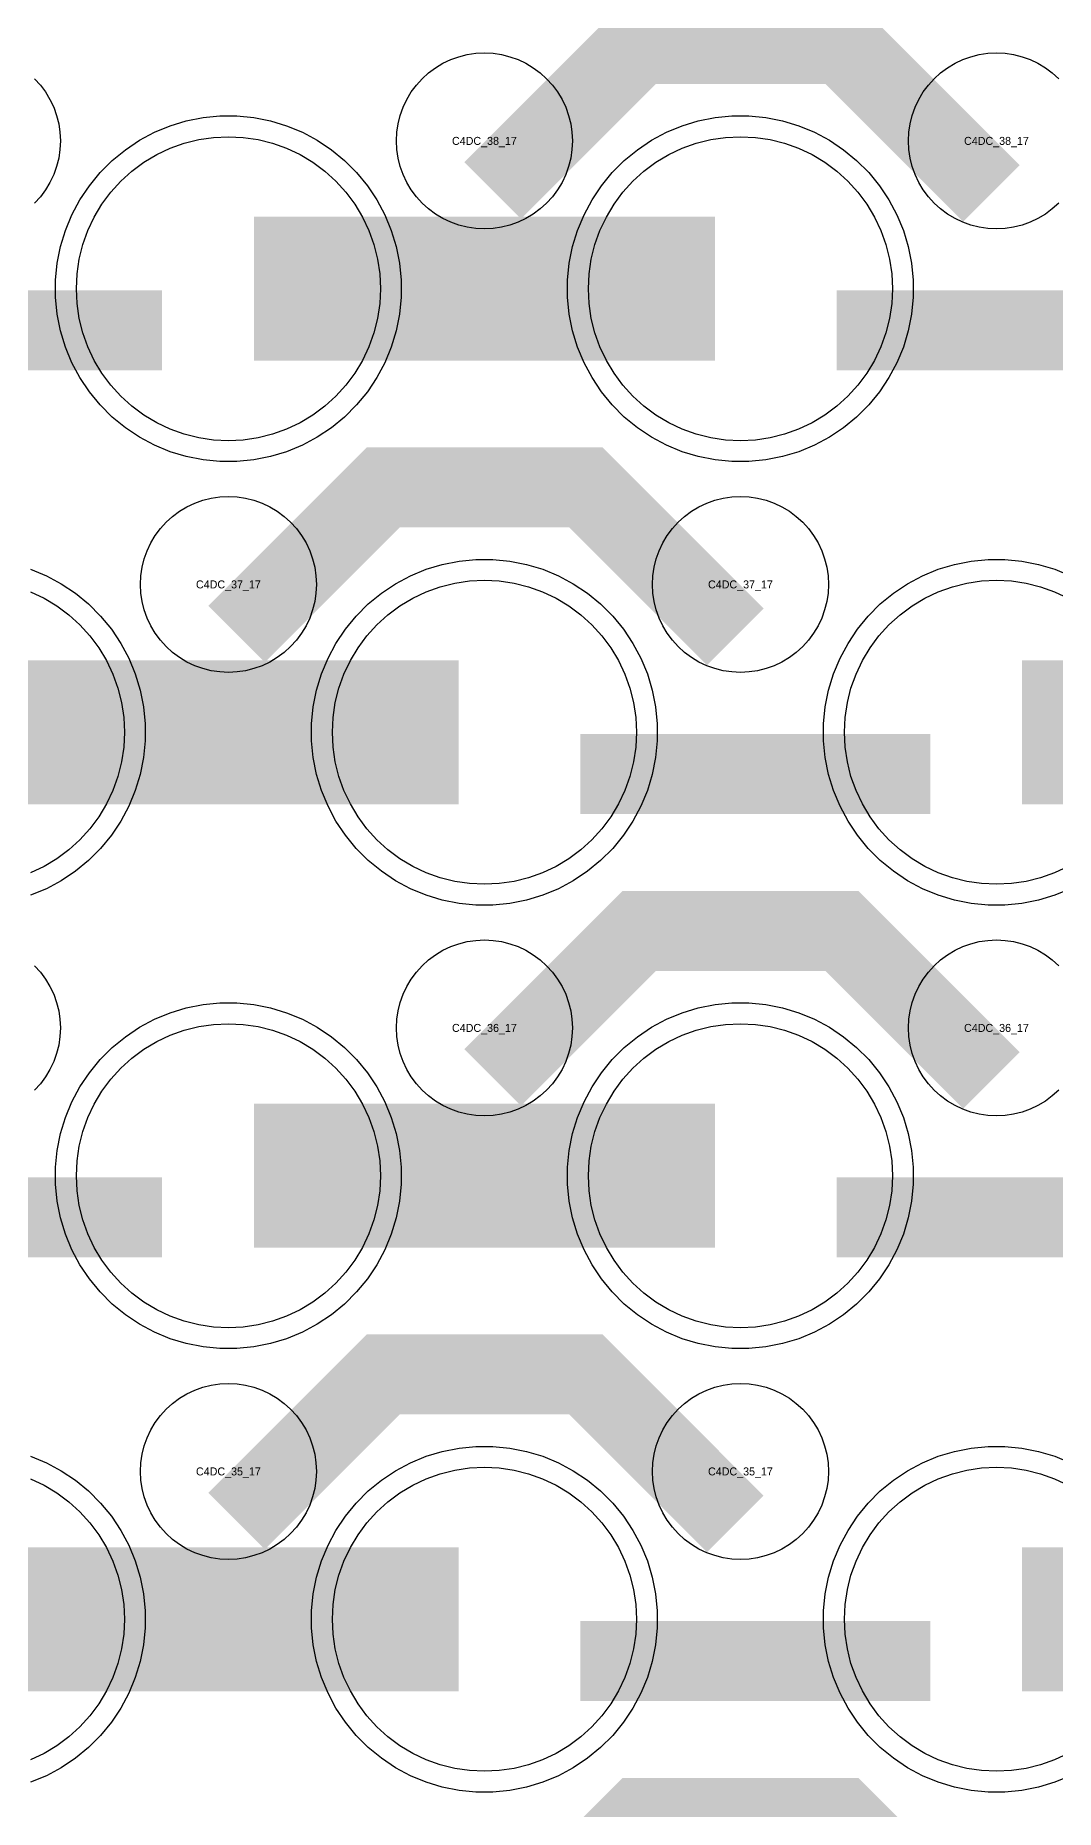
# Model space of a CAD drawing. Extents: x -11880 to 11880, y -14992 to 14992.
# Drawn here: x -6620 to -6302, y -10049 to -9495 of the extents above; entities that cross this region are included whole.
import ezdxf
from ezdxf.enums import TextEntityAlignment as Align

# ---------------------------------------------------------------- set-up
doc = ezdxf.new("R2010")
doc.units = 0
doc.header["$MEASUREMENT"] = 0
for name, color, linetype in [('GDS_775_DT_237', 138, 'CONTINUOUS'), ('RDL1_FS', 34, 'CONTINUOUS'), ('RDL_BS', 160, 'CONTINUOUS')]:
    doc.layers.add(name, color=color, linetype=linetype)

msp = doc.modelspace()

# ---------------------------------------------------------------- linework, layer by layer
at = {"layer": 'RDL1_FS'}
for points in [[(-6560, -9621.639), (-6564.657, -9621.41), (-6569.268, -9620.726), (-6573.791, -9619.594), (-6578.181, -9618.022), (-6582.395, -9616.03), (-6586.395, -9613.632), (-6590.14, -9610.854), (-6593.594, -9607.724), (-6596.724, -9604.27), (-6599.502, -9600.525), (-6601.9, -9596.525), (-6603.892, -9592.311), (-6605.464, -9587.921), (-6606.596, -9583.398), (-6607.28, -9578.787), (-6607.509, -9574.13), (-6607.28, -9569.473), (-6606.596, -9564.862), (-6605.464, -9560.339), (-6603.892, -9555.949), (-6601.9, -9551.735), (-6599.502, -9547.735), (-6596.724, -9543.99), (-6593.594, -9540.536), (-6590.14, -9537.406), (-6586.395, -9534.628), (-6582.395, -9532.23), (-6578.181, -9530.238), (-6573.791, -9528.666), (-6569.268, -9527.534), (-6564.657, -9526.85), (-6560, -9526.621), (-6555.343, -9526.85), (-6550.732, -9527.534), (-6546.209, -9528.666), (-6541.819, -9530.238), (-6537.605, -9532.23), (-6533.605, -9534.628), (-6529.86, -9537.406), (-6526.406, -9540.536), (-6523.276, -9543.99), (-6520.498, -9547.735), (-6518.1, -9551.735), (-6516.108, -9555.949), (-6514.536, -9560.339), (-6513.404, -9564.862), (-6512.72, -9569.473), (-6512.491, -9574.13), (-6512.72, -9578.787), (-6513.404, -9583.398), (-6514.536, -9587.921), (-6516.108, -9592.311), (-6518.1, -9596.525), (-6520.498, -9600.525), (-6523.276, -9604.27), (-6526.406, -9607.724), (-6529.86, -9610.854), (-6533.605, -9613.632), (-6537.605, -9616.03), (-6541.819, -9618.022), (-6546.209, -9619.594), (-6550.732, -9620.726), (-6555.343, -9621.41)], [(-6400, -9621.639), (-6404.657, -9621.41), (-6409.268, -9620.726), (-6413.791, -9619.594), (-6418.181, -9618.022), (-6422.395, -9616.03), (-6426.395, -9613.632), (-6430.14, -9610.854), (-6433.594, -9607.724), (-6436.724, -9604.27), (-6439.502, -9600.525), (-6441.9, -9596.525), (-6443.892, -9592.311), (-6445.464, -9587.921), (-6446.596, -9583.398), (-6447.28, -9578.787), (-6447.509, -9574.13), (-6447.28, -9569.473), (-6446.596, -9564.862), (-6445.464, -9560.339), (-6443.892, -9555.949), (-6441.9, -9551.735), (-6439.502, -9547.735), (-6436.724, -9543.99), (-6433.594, -9540.536), (-6430.14, -9537.406), (-6426.395, -9534.628), (-6422.395, -9532.23), (-6418.181, -9530.238), (-6413.791, -9528.666), (-6409.268, -9527.534), (-6404.657, -9526.85), (-6400, -9526.621), (-6395.343, -9526.85), (-6390.732, -9527.534), (-6386.209, -9528.666), (-6381.819, -9530.238), (-6377.605, -9532.23), (-6373.605, -9534.628), (-6369.86, -9537.406), (-6366.406, -9540.536), (-6363.276, -9543.99), (-6360.498, -9547.735), (-6358.1, -9551.735), (-6356.108, -9555.949), (-6354.536, -9560.339), (-6353.404, -9564.862), (-6352.72, -9569.473), (-6352.491, -9574.13), (-6352.72, -9578.787), (-6353.404, -9583.398), (-6354.536, -9587.921), (-6356.108, -9592.311), (-6358.1, -9596.525), (-6360.498, -9600.525), (-6363.276, -9604.27), (-6366.406, -9607.724), (-6369.86, -9610.854), (-6373.605, -9613.632), (-6377.605, -9616.03), (-6381.819, -9618.022), (-6386.209, -9619.594), (-6390.732, -9620.726), (-6395.343, -9621.41)], [(-6480, -9760.204), (-6484.657, -9759.975), (-6489.268, -9759.291), (-6493.791, -9758.159), (-6498.181, -9756.587), (-6502.395, -9754.595), (-6506.395, -9752.197), (-6510.14, -9749.419), (-6513.594, -9746.289), (-6516.724, -9742.835), (-6519.502, -9739.09), (-6521.9, -9735.09), (-6523.892, -9730.876), (-6525.464, -9726.486), (-6526.596, -9721.963), (-6527.28, -9717.352), (-6527.509, -9712.695), (-6527.28, -9708.038), (-6526.596, -9703.427), (-6525.464, -9698.904), (-6523.892, -9694.514), (-6521.9, -9690.3), (-6519.502, -9686.3), (-6516.724, -9682.555), (-6513.594, -9679.101), (-6510.14, -9675.971), (-6506.395, -9673.193), (-6502.395, -9670.795), (-6498.181, -9668.803), (-6493.791, -9667.231), (-6489.268, -9666.099), (-6484.657, -9665.415), (-6480, -9665.186), (-6475.343, -9665.415), (-6470.732, -9666.099), (-6466.209, -9667.231), (-6461.819, -9668.803), (-6457.605, -9670.795), (-6453.605, -9673.193), (-6449.86, -9675.971), (-6446.406, -9679.101), (-6443.276, -9682.555), (-6440.498, -9686.3), (-6438.1, -9690.3), (-6436.108, -9694.514), (-6434.536, -9698.904), (-6433.404, -9703.427), (-6432.72, -9708.038), (-6432.491, -9712.695), (-6432.72, -9717.352), (-6433.404, -9721.963), (-6434.536, -9726.486), (-6436.108, -9730.876), (-6438.1, -9735.09), (-6440.498, -9739.09), (-6443.276, -9742.835), (-6446.406, -9746.289), (-6449.86, -9749.419), (-6453.605, -9752.197), (-6457.605, -9754.595), (-6461.819, -9756.587), (-6466.209, -9758.159), (-6470.732, -9759.291), (-6475.343, -9759.975)]]:
    msp.add_lwpolyline(points, close=True, dxfattribs=at)
for points in [[(-6551.998, -9574.13, 45, 45, 0), (-6479.998, -9574.13, 45, 45, 0)], [(-6479.998, -9574.13, 45, 45, 0), (-6407.998, -9574.13, 45, 45, 0)], [(-6631.998, -9712.695, 45, 45, 0), (-6559.998, -9712.695, 45, 45, 0)], [(-6559.998, -9712.695, 45, 45, 0), (-6487.998, -9712.695, 45, 45, 0)], [(-6311.998, -9712.695, 45, 45, 0), (-6239.998, -9712.695, 45, 45, 0)]]:
    msp.add_lwpolyline(points, format="xyseb", dxfattribs=at)
for points in [[(-6297.605, -9754.595), (-6301.819, -9756.587), (-6306.209, -9758.159), (-6310.732, -9759.291), (-6315.343, -9759.975), (-6320, -9760.204), (-6324.657, -9759.975), (-6329.268, -9759.291), (-6333.791, -9758.159), (-6338.181, -9756.587), (-6342.395, -9754.595), (-6346.395, -9752.197), (-6350.14, -9749.419), (-6353.594, -9746.289), (-6356.724, -9742.835), (-6359.502, -9739.09), (-6361.9, -9735.09), (-6363.892, -9730.876), (-6365.464, -9726.486), (-6366.596, -9721.963), (-6367.28, -9717.352), (-6367.509, -9712.695), (-6367.28, -9708.038), (-6366.596, -9703.427), (-6365.464, -9698.904), (-6363.892, -9694.514), (-6361.9, -9690.3), (-6359.502, -9686.3), (-6356.724, -9682.555), (-6353.594, -9679.101), (-6350.14, -9675.971), (-6346.395, -9673.193), (-6342.395, -9670.795), (-6338.181, -9668.803), (-6333.791, -9667.231), (-6329.268, -9666.099), (-6324.657, -9665.415), (-6320, -9665.186), (-6315.343, -9665.415), (-6310.732, -9666.099), (-6306.209, -9667.231), (-6301.819, -9668.803), (-6297.605, -9670.795)], [(-6621.819, -9668.803), (-6617.605, -9670.795), (-6613.605, -9673.193), (-6609.86, -9675.971), (-6606.406, -9679.101), (-6603.276, -9682.555), (-6600.498, -9686.3), (-6598.1, -9690.3), (-6596.108, -9694.514), (-6594.536, -9698.904), (-6593.404, -9703.427), (-6592.72, -9708.038), (-6592.491, -9712.695), (-6592.72, -9717.352), (-6593.404, -9721.963), (-6594.536, -9726.486), (-6596.108, -9730.876), (-6598.1, -9735.09), (-6600.498, -9739.09), (-6603.276, -9742.835), (-6606.406, -9746.289), (-6609.86, -9749.419), (-6613.605, -9752.197), (-6617.605, -9754.595), (-6621.819, -9756.587)]]:
    msp.add_lwpolyline(points, dxfattribs=at)
at = {"layer": 'RDL1_FS', "color": 240, "true_color": 0xed1f24}
for points in [[(-6560, -9898.769), (-6564.657, -9898.54), (-6569.268, -9897.856), (-6573.791, -9896.724), (-6578.181, -9895.152), (-6582.395, -9893.16), (-6586.395, -9890.762), (-6590.14, -9887.984), (-6593.594, -9884.854), (-6596.724, -9881.4), (-6599.502, -9877.655), (-6601.9, -9873.655), (-6603.892, -9869.441), (-6605.464, -9865.051), (-6606.596, -9860.528), (-6607.28, -9855.917), (-6607.509, -9851.26), (-6607.28, -9846.603), (-6606.596, -9841.992), (-6605.464, -9837.469), (-6603.892, -9833.079), (-6601.9, -9828.865), (-6599.502, -9824.865), (-6596.724, -9821.12), (-6593.594, -9817.666), (-6590.14, -9814.536), (-6586.395, -9811.758), (-6582.395, -9809.36), (-6578.181, -9807.368), (-6573.791, -9805.796), (-6569.268, -9804.664), (-6564.657, -9803.98), (-6560, -9803.751), (-6555.343, -9803.98), (-6550.732, -9804.664), (-6546.209, -9805.796), (-6541.819, -9807.368), (-6537.605, -9809.36), (-6533.605, -9811.758), (-6529.86, -9814.536), (-6526.406, -9817.666), (-6523.276, -9821.12), (-6520.498, -9824.865), (-6518.1, -9828.865), (-6516.108, -9833.079), (-6514.536, -9837.469), (-6513.404, -9841.992), (-6512.72, -9846.603), (-6512.491, -9851.26), (-6512.72, -9855.917), (-6513.404, -9860.528), (-6514.536, -9865.051), (-6516.108, -9869.441), (-6518.1, -9873.655), (-6520.498, -9877.655), (-6523.276, -9881.4), (-6526.406, -9884.854), (-6529.86, -9887.984), (-6533.605, -9890.762), (-6537.605, -9893.16), (-6541.819, -9895.152), (-6546.209, -9896.724), (-6550.732, -9897.856), (-6555.343, -9898.54)], [(-6400, -9898.769), (-6404.657, -9898.54), (-6409.268, -9897.856), (-6413.791, -9896.724), (-6418.181, -9895.152), (-6422.395, -9893.16), (-6426.395, -9890.762), (-6430.14, -9887.984), (-6433.594, -9884.854), (-6436.724, -9881.4), (-6439.502, -9877.655), (-6441.9, -9873.655), (-6443.892, -9869.441), (-6445.464, -9865.051), (-6446.596, -9860.528), (-6447.28, -9855.917), (-6447.509, -9851.26), (-6447.28, -9846.603), (-6446.596, -9841.992), (-6445.464, -9837.469), (-6443.892, -9833.079), (-6441.9, -9828.865), (-6439.502, -9824.865), (-6436.724, -9821.12), (-6433.594, -9817.666), (-6430.14, -9814.536), (-6426.395, -9811.758), (-6422.395, -9809.36), (-6418.181, -9807.368), (-6413.791, -9805.796), (-6409.268, -9804.664), (-6404.657, -9803.98), (-6400, -9803.751), (-6395.343, -9803.98), (-6390.732, -9804.664), (-6386.209, -9805.796), (-6381.819, -9807.368), (-6377.605, -9809.36), (-6373.605, -9811.758), (-6369.86, -9814.536), (-6366.406, -9817.666), (-6363.276, -9821.12), (-6360.498, -9824.865), (-6358.1, -9828.865), (-6356.108, -9833.079), (-6354.536, -9837.469), (-6353.404, -9841.992), (-6352.72, -9846.603), (-6352.491, -9851.26), (-6352.72, -9855.917), (-6353.404, -9860.528), (-6354.536, -9865.051), (-6356.108, -9869.441), (-6358.1, -9873.655), (-6360.498, -9877.655), (-6363.276, -9881.4), (-6366.406, -9884.854), (-6369.86, -9887.984), (-6373.605, -9890.762), (-6377.605, -9893.16), (-6381.819, -9895.152), (-6386.209, -9896.724), (-6390.732, -9897.856), (-6395.343, -9898.54)], [(-6480, -10037.329), (-6484.657, -10037.1), (-6489.268, -10036.416), (-6493.791, -10035.284), (-6498.181, -10033.712), (-6502.395, -10031.72), (-6506.395, -10029.322), (-6510.14, -10026.544), (-6513.594, -10023.414), (-6516.724, -10019.96), (-6519.502, -10016.215), (-6521.9, -10012.215), (-6523.892, -10008.001), (-6525.464, -10003.611), (-6526.596, -9999.088), (-6527.28, -9994.477), (-6527.509, -9989.82), (-6527.28, -9985.163), (-6526.596, -9980.552), (-6525.464, -9976.029), (-6523.892, -9971.639), (-6521.9, -9967.425), (-6519.502, -9963.425), (-6516.724, -9959.68), (-6513.594, -9956.226), (-6510.14, -9953.096), (-6506.395, -9950.318), (-6502.395, -9947.92), (-6498.181, -9945.928), (-6493.791, -9944.356), (-6489.268, -9943.224), (-6484.657, -9942.54), (-6480, -9942.311), (-6475.343, -9942.54), (-6470.732, -9943.224), (-6466.209, -9944.356), (-6461.819, -9945.928), (-6457.605, -9947.92), (-6453.605, -9950.318), (-6449.86, -9953.096), (-6446.406, -9956.226), (-6443.276, -9959.68), (-6440.498, -9963.425), (-6438.1, -9967.425), (-6436.108, -9971.639), (-6434.536, -9976.029), (-6433.404, -9980.552), (-6432.72, -9985.163), (-6432.491, -9989.82), (-6432.72, -9994.477), (-6433.404, -9999.088), (-6434.536, -10003.611), (-6436.108, -10008.001), (-6438.1, -10012.215), (-6440.498, -10016.215), (-6443.276, -10019.96), (-6446.406, -10023.414), (-6449.86, -10026.544), (-6453.605, -10029.322), (-6457.605, -10031.72), (-6461.819, -10033.712), (-6466.209, -10035.284), (-6470.732, -10036.416), (-6475.343, -10037.1)]]:
    msp.add_lwpolyline(points, close=True, dxfattribs=at)
for points in [[(-6551.998, -9851.26, 45, 45, 0), (-6479.998, -9851.26, 45, 45, 0)], [(-6479.998, -9851.26, 45, 45, 0), (-6407.998, -9851.26, 45, 45, 0)], [(-6631.998, -9989.82, 45, 45, 0), (-6559.998, -9989.82, 45, 45, 0)], [(-6559.998, -9989.82, 45, 45, 0), (-6487.998, -9989.82, 45, 45, 0)], [(-6311.998, -9989.82, 45, 45, 0), (-6239.998, -9989.82, 45, 45, 0)]]:
    msp.add_lwpolyline(points, format="xyseb", dxfattribs=at)
for points in [[(-6297.605, -10031.72), (-6301.819, -10033.712), (-6306.209, -10035.284), (-6310.732, -10036.416), (-6315.343, -10037.1), (-6320, -10037.329), (-6324.657, -10037.1), (-6329.268, -10036.416), (-6333.791, -10035.284), (-6338.181, -10033.712), (-6342.395, -10031.72), (-6346.395, -10029.322), (-6350.14, -10026.544), (-6353.594, -10023.414), (-6356.724, -10019.96), (-6359.502, -10016.215), (-6361.9, -10012.215), (-6363.892, -10008.001), (-6365.464, -10003.611), (-6366.596, -9999.088), (-6367.28, -9994.477), (-6367.509, -9989.82), (-6367.28, -9985.163), (-6366.596, -9980.552), (-6365.464, -9976.029), (-6363.892, -9971.639), (-6361.9, -9967.425), (-6359.502, -9963.425), (-6356.724, -9959.68), (-6353.594, -9956.226), (-6350.14, -9953.096), (-6346.395, -9950.318), (-6342.395, -9947.92), (-6338.181, -9945.928), (-6333.791, -9944.356), (-6329.268, -9943.224), (-6324.657, -9942.54), (-6320, -9942.311), (-6315.343, -9942.54), (-6310.732, -9943.224), (-6306.209, -9944.356), (-6301.819, -9945.928), (-6297.605, -9947.92)], [(-6621.819, -9945.928), (-6617.605, -9947.92), (-6613.605, -9950.318), (-6609.86, -9953.096), (-6606.406, -9956.226), (-6603.276, -9959.68), (-6600.498, -9963.425), (-6598.1, -9967.425), (-6596.108, -9971.639), (-6594.536, -9976.029), (-6593.404, -9980.552), (-6592.72, -9985.163), (-6592.491, -9989.82), (-6592.72, -9994.477), (-6593.404, -9999.088), (-6594.536, -10003.611), (-6596.108, -10008.001), (-6598.1, -10012.215), (-6600.498, -10016.215), (-6603.276, -10019.96), (-6606.406, -10023.414), (-6609.86, -10026.544), (-6613.605, -10029.322), (-6617.605, -10031.72), (-6621.819, -10033.712)]]:
    msp.add_lwpolyline(points, dxfattribs=at)
at = {"layer": 'RDL_BS'}
for points in [[(-6477.438, -9543.444, 25, 25, 0), (-6431.623, -9497.629, 25, 25, 0), (-6398.07, -9497.629, 25, 25, 0)], [(-6321.599, -9544.343, 25, 25, 0), (-6368.313, -9497.629, 25, 25, 0), (-6398.071, -9497.629, 25, 25, 0)], [(-6689.984, -9587.143, 25, 25, 0), (-6580.719, -9587.143, 25, 25, 0)], [(-6369.984, -9587.143, 25, 25, 0), (-6260.719, -9587.143, 25, 25, 0)], [(-6557.438, -9682.009, 25, 25, 0), (-6511.623, -9636.194, 25, 25, 0), (-6478.07, -9636.194, 25, 25, 0)], [(-6401.599, -9682.908, 25, 25, 0), (-6448.313, -9636.194, 25, 25, 0), (-6478.071, -9636.194, 25, 25, 0)], [(-6449.984, -9725.708, 25, 25, 0), (-6340.719, -9725.708, 25, 25, 0)], [(-6477.438, -9820.574, 25, 25, 0), (-6431.623, -9774.759, 25, 25, 0), (-6398.07, -9774.759, 25, 25, 0)], [(-6321.599, -9821.473, 25, 25, 0), (-6368.313, -9774.759, 25, 25, 0), (-6398.071, -9774.759, 25, 25, 0)], [(-6557.438, -9959.134, 25, 25, 0), (-6511.623, -9913.319, 25, 25, 0), (-6478.07, -9913.319, 25, 25, 0)], [(-6401.599, -9960.033, 25, 25, 0), (-6448.313, -9913.319, 25, 25, 0), (-6478.071, -9913.319, 25, 25, 0)], [(-6477.438, -10097.699, 25, 25, 0), (-6431.623, -10051.884, 25, 25, 0), (-6398.07, -10051.884, 25, 25, 0)], [(-6321.599, -10098.598, 25, 25, 0), (-6368.313, -10051.884, 25, 25, 0), (-6398.071, -10051.884, 25, 25, 0)]]:
    msp.add_lwpolyline(points, format="xyseb", dxfattribs=at)
for points in [[(-6480, -9555.436), (-6482.693, -9555.304), (-6485.365, -9554.908), (-6487.984, -9554.251), (-6490.519, -9553.344), (-6492.956, -9552.192), (-6495.28, -9550.799), (-6497.443, -9549.196), (-6499.442, -9547.384), (-6501.254, -9545.385), (-6502.857, -9543.222), (-6504.25, -9540.898), (-6505.402, -9538.461), (-6506.309, -9535.926), (-6506.966, -9533.307), (-6507.362, -9530.635), (-6507.494, -9527.942), (-6507.362, -9525.249), (-6506.966, -9522.577), (-6506.309, -9519.958), (-6505.402, -9517.423), (-6504.25, -9514.986), (-6502.857, -9512.662), (-6501.254, -9510.499), (-6499.442, -9508.5), (-6497.443, -9506.688), (-6495.28, -9505.085), (-6492.956, -9503.692), (-6490.519, -9502.54), (-6487.984, -9501.633), (-6485.365, -9500.976), (-6482.693, -9500.58), (-6480, -9500.448), (-6477.307, -9500.58), (-6474.635, -9500.976), (-6472.016, -9501.633), (-6469.481, -9502.54), (-6467.044, -9503.692), (-6464.72, -9505.085), (-6462.557, -9506.688), (-6460.558, -9508.5), (-6458.746, -9510.499), (-6457.143, -9512.662), (-6455.75, -9514.986), (-6454.598, -9517.423), (-6453.691, -9519.958), (-6453.034, -9522.577), (-6452.638, -9525.249), (-6452.506, -9527.942), (-6452.638, -9530.635), (-6453.034, -9533.307), (-6453.691, -9535.926), (-6454.598, -9538.461), (-6455.75, -9540.898), (-6457.143, -9543.222), (-6458.746, -9545.385), (-6460.558, -9547.384), (-6462.557, -9549.196), (-6464.72, -9550.799), (-6467.044, -9552.192), (-6469.481, -9553.344), (-6472.016, -9554.251), (-6474.635, -9554.908), (-6477.307, -9555.304)], [(-6562.644, -9628.13), (-6567.938, -9627.613), (-6573.165, -9626.567), (-6578.205, -9625.036), (-6583.115, -9623.005), (-6587.777, -9620.513), (-6592.191, -9617.566), (-6596.292, -9614.204), (-6600.074, -9610.422), (-6603.436, -9606.321), (-6606.383, -9601.907), (-6608.875, -9597.245), (-6610.906, -9592.335), (-6612.437, -9587.295), (-6613.483, -9582.068), (-6614, -9576.774), (-6614, -9571.486), (-6613.483, -9566.192), (-6612.437, -9560.965), (-6610.906, -9555.925), (-6608.875, -9551.015), (-6606.383, -9546.353), (-6603.436, -9541.939), (-6600.074, -9537.838), (-6596.292, -9534.056), (-6592.191, -9530.694), (-6587.777, -9527.747), (-6583.115, -9525.255), (-6578.205, -9523.224), (-6573.165, -9521.693), (-6567.938, -9520.647), (-6562.644, -9520.13), (-6557.356, -9520.13), (-6552.062, -9520.647), (-6546.835, -9521.693), (-6541.795, -9523.224), (-6536.885, -9525.255), (-6532.223, -9527.747), (-6527.809, -9530.694), (-6523.708, -9534.056), (-6519.926, -9537.838), (-6516.564, -9541.939), (-6513.617, -9546.353), (-6511.125, -9551.015), (-6509.094, -9555.925), (-6507.563, -9560.965), (-6506.517, -9566.192), (-6506, -9571.486), (-6506, -9576.774), (-6506.517, -9582.068), (-6507.563, -9587.295), (-6509.094, -9592.335), (-6511.125, -9597.245), (-6513.617, -9601.907), (-6516.564, -9606.321), (-6519.926, -9610.422), (-6523.708, -9614.204), (-6527.809, -9617.566), (-6532.223, -9620.513), (-6536.885, -9623.005), (-6541.795, -9625.036), (-6546.835, -9626.567), (-6552.062, -9627.613), (-6557.356, -9628.13)], [(-6402.644, -9628.13), (-6407.938, -9627.613), (-6413.165, -9626.567), (-6418.205, -9625.036), (-6423.115, -9623.005), (-6427.777, -9620.513), (-6432.191, -9617.566), (-6436.292, -9614.204), (-6440.074, -9610.422), (-6443.436, -9606.321), (-6446.383, -9601.907), (-6448.875, -9597.245), (-6450.906, -9592.335), (-6452.437, -9587.295), (-6453.483, -9582.068), (-6454, -9576.774), (-6454, -9571.486), (-6453.483, -9566.192), (-6452.437, -9560.965), (-6450.906, -9555.925), (-6448.875, -9551.015), (-6446.383, -9546.353), (-6443.436, -9541.939), (-6440.074, -9537.838), (-6436.292, -9534.056), (-6432.191, -9530.694), (-6427.777, -9527.747), (-6423.115, -9525.255), (-6418.205, -9523.224), (-6413.165, -9521.693), (-6407.938, -9520.647), (-6402.644, -9520.13), (-6397.356, -9520.13), (-6392.062, -9520.647), (-6386.835, -9521.693), (-6381.795, -9523.224), (-6376.885, -9525.255), (-6372.223, -9527.747), (-6367.809, -9530.694), (-6363.708, -9534.056), (-6359.926, -9537.838), (-6356.564, -9541.939), (-6353.617, -9546.353), (-6351.125, -9551.015), (-6349.094, -9555.925), (-6347.563, -9560.965), (-6346.517, -9566.192), (-6346, -9571.486), (-6346, -9576.774), (-6346.517, -9582.068), (-6347.563, -9587.295), (-6349.094, -9592.335), (-6351.125, -9597.245), (-6353.617, -9601.907), (-6356.564, -9606.321), (-6359.926, -9610.422), (-6363.708, -9614.204), (-6367.809, -9617.566), (-6372.223, -9620.513), (-6376.885, -9623.005), (-6381.795, -9625.036), (-6386.835, -9626.567), (-6392.062, -9627.613), (-6397.356, -9628.13)], [(-6560, -9694.001), (-6562.693, -9693.869), (-6565.365, -9693.473), (-6567.984, -9692.816), (-6570.519, -9691.909), (-6572.956, -9690.757), (-6575.28, -9689.364), (-6577.443, -9687.761), (-6579.442, -9685.949), (-6581.254, -9683.95), (-6582.857, -9681.787), (-6584.25, -9679.463), (-6585.402, -9677.026), (-6586.309, -9674.491), (-6586.966, -9671.872), (-6587.362, -9669.2), (-6587.494, -9666.507), (-6587.362, -9663.814), (-6586.966, -9661.142), (-6586.309, -9658.523), (-6585.402, -9655.988), (-6584.25, -9653.551), (-6582.857, -9651.227), (-6581.254, -9649.064), (-6579.442, -9647.065), (-6577.443, -9645.253), (-6575.28, -9643.65), (-6572.956, -9642.257), (-6570.519, -9641.105), (-6567.984, -9640.198), (-6565.365, -9639.541), (-6562.693, -9639.145), (-6560, -9639.013), (-6557.307, -9639.145), (-6554.635, -9639.541), (-6552.016, -9640.198), (-6549.481, -9641.105), (-6547.044, -9642.257), (-6544.72, -9643.65), (-6542.557, -9645.253), (-6540.558, -9647.065), (-6538.746, -9649.064), (-6537.143, -9651.227), (-6535.75, -9653.551), (-6534.598, -9655.988), (-6533.691, -9658.523), (-6533.034, -9661.142), (-6532.638, -9663.814), (-6532.506, -9666.507), (-6532.638, -9669.2), (-6533.034, -9671.872), (-6533.691, -9674.491), (-6534.598, -9677.026), (-6535.75, -9679.463), (-6537.143, -9681.787), (-6538.746, -9683.95), (-6540.558, -9685.949), (-6542.557, -9687.761), (-6544.72, -9689.364), (-6547.044, -9690.757), (-6549.481, -9691.909), (-6552.016, -9692.816), (-6554.635, -9693.473), (-6557.307, -9693.869)], [(-6400, -9694.001), (-6402.693, -9693.869), (-6405.365, -9693.473), (-6407.984, -9692.816), (-6410.519, -9691.909), (-6412.956, -9690.757), (-6415.28, -9689.364), (-6417.443, -9687.761), (-6419.442, -9685.949), (-6421.254, -9683.95), (-6422.857, -9681.787), (-6424.25, -9679.463), (-6425.402, -9677.026), (-6426.309, -9674.491), (-6426.966, -9671.872), (-6427.362, -9669.2), (-6427.494, -9666.507), (-6427.362, -9663.814), (-6426.966, -9661.142), (-6426.309, -9658.523), (-6425.402, -9655.988), (-6424.25, -9653.551), (-6422.857, -9651.227), (-6421.254, -9649.064), (-6419.442, -9647.065), (-6417.443, -9645.253), (-6415.28, -9643.65), (-6412.956, -9642.257), (-6410.519, -9641.105), (-6407.984, -9640.198), (-6405.365, -9639.541), (-6402.693, -9639.145), (-6400, -9639.013), (-6397.307, -9639.145), (-6394.635, -9639.541), (-6392.016, -9640.198), (-6389.481, -9641.105), (-6387.044, -9642.257), (-6384.72, -9643.65), (-6382.557, -9645.253), (-6380.558, -9647.065), (-6378.746, -9649.064), (-6377.143, -9651.227), (-6375.75, -9653.551), (-6374.598, -9655.988), (-6373.691, -9658.523), (-6373.034, -9661.142), (-6372.638, -9663.814), (-6372.506, -9666.507), (-6372.638, -9669.2), (-6373.034, -9671.872), (-6373.691, -9674.491), (-6374.598, -9677.026), (-6375.75, -9679.463), (-6377.143, -9681.787), (-6378.746, -9683.95), (-6380.558, -9685.949), (-6382.557, -9687.761), (-6384.72, -9689.364), (-6387.044, -9690.757), (-6389.481, -9691.909), (-6392.016, -9692.816), (-6394.635, -9693.473), (-6397.307, -9693.869)], [(-6482.644, -9766.695), (-6487.938, -9766.178), (-6493.165, -9765.132), (-6498.205, -9763.601), (-6503.115, -9761.57), (-6507.777, -9759.078), (-6512.191, -9756.131), (-6516.292, -9752.769), (-6520.074, -9748.987), (-6523.436, -9744.886), (-6526.383, -9740.472), (-6528.875, -9735.81), (-6530.906, -9730.9), (-6532.437, -9725.86), (-6533.483, -9720.633), (-6534, -9715.339), (-6534, -9710.051), (-6533.483, -9704.757), (-6532.437, -9699.53), (-6530.906, -9694.49), (-6528.875, -9689.58), (-6526.383, -9684.918), (-6523.436, -9680.504), (-6520.074, -9676.403), (-6516.292, -9672.621), (-6512.191, -9669.259), (-6507.777, -9666.312), (-6503.115, -9663.82), (-6498.205, -9661.789), (-6493.165, -9660.258), (-6487.938, -9659.212), (-6482.644, -9658.695), (-6477.356, -9658.695), (-6472.062, -9659.212), (-6466.835, -9660.258), (-6461.795, -9661.789), (-6456.885, -9663.82), (-6452.223, -9666.312), (-6447.809, -9669.259), (-6443.708, -9672.621), (-6439.926, -9676.403), (-6436.564, -9680.504), (-6433.617, -9684.918), (-6431.125, -9689.58), (-6429.094, -9694.49), (-6427.563, -9699.53), (-6426.517, -9704.757), (-6426, -9710.051), (-6426, -9715.339), (-6426.517, -9720.633), (-6427.563, -9725.86), (-6429.094, -9730.9), (-6431.125, -9735.81), (-6433.617, -9740.472), (-6436.564, -9744.886), (-6439.926, -9748.987), (-6443.708, -9752.769), (-6447.809, -9756.131), (-6452.223, -9759.078), (-6456.885, -9761.57), (-6461.795, -9763.601), (-6466.835, -9765.132), (-6472.062, -9766.178), (-6477.356, -9766.695)], [(-6480, -9832.566), (-6482.693, -9832.434), (-6485.365, -9832.038), (-6487.984, -9831.381), (-6490.519, -9830.474), (-6492.956, -9829.322), (-6495.28, -9827.929), (-6497.443, -9826.326), (-6499.442, -9824.514), (-6501.254, -9822.515), (-6502.857, -9820.352), (-6504.25, -9818.028), (-6505.402, -9815.591), (-6506.309, -9813.056), (-6506.966, -9810.437), (-6507.362, -9807.765), (-6507.494, -9805.072), (-6507.362, -9802.379), (-6506.966, -9799.707), (-6506.309, -9797.088), (-6505.402, -9794.553), (-6504.25, -9792.116), (-6502.857, -9789.792), (-6501.254, -9787.629), (-6499.442, -9785.63), (-6497.443, -9783.818), (-6495.28, -9782.215), (-6492.956, -9780.822), (-6490.519, -9779.67), (-6487.984, -9778.763), (-6485.365, -9778.106), (-6482.693, -9777.71), (-6480, -9777.578), (-6477.307, -9777.71), (-6474.635, -9778.106), (-6472.016, -9778.763), (-6469.481, -9779.67), (-6467.044, -9780.822), (-6464.72, -9782.215), (-6462.557, -9783.818), (-6460.558, -9785.63), (-6458.746, -9787.629), (-6457.143, -9789.792), (-6455.75, -9792.116), (-6454.598, -9794.553), (-6453.691, -9797.088), (-6453.034, -9799.707), (-6452.638, -9802.379), (-6452.506, -9805.072), (-6452.638, -9807.765), (-6453.034, -9810.437), (-6453.691, -9813.056), (-6454.598, -9815.591), (-6455.75, -9818.028), (-6457.143, -9820.352), (-6458.746, -9822.515), (-6460.558, -9824.514), (-6462.557, -9826.326), (-6464.72, -9827.929), (-6467.044, -9829.322), (-6469.481, -9830.474), (-6472.016, -9831.381), (-6474.635, -9832.038), (-6477.307, -9832.434)], [(-6560, -9971.126), (-6562.693, -9970.994), (-6565.365, -9970.598), (-6567.984, -9969.941), (-6570.519, -9969.034), (-6572.956, -9967.882), (-6575.28, -9966.489), (-6577.443, -9964.886), (-6579.442, -9963.074), (-6581.254, -9961.075), (-6582.857, -9958.912), (-6584.25, -9956.588), (-6585.402, -9954.151), (-6586.309, -9951.616), (-6586.966, -9948.997), (-6587.362, -9946.325), (-6587.494, -9943.632), (-6587.362, -9940.939), (-6586.966, -9938.267), (-6586.309, -9935.648), (-6585.402, -9933.113), (-6584.25, -9930.676), (-6582.857, -9928.352), (-6581.254, -9926.189), (-6579.442, -9924.19), (-6577.443, -9922.378), (-6575.28, -9920.775), (-6572.956, -9919.382), (-6570.519, -9918.23), (-6567.984, -9917.323), (-6565.365, -9916.666), (-6562.693, -9916.27), (-6560, -9916.138), (-6557.307, -9916.27), (-6554.635, -9916.666), (-6552.016, -9917.323), (-6549.481, -9918.23), (-6547.044, -9919.382), (-6544.72, -9920.775), (-6542.557, -9922.378), (-6540.558, -9924.19), (-6538.746, -9926.189), (-6537.143, -9928.352), (-6535.75, -9930.676), (-6534.598, -9933.113), (-6533.691, -9935.648), (-6533.034, -9938.267), (-6532.638, -9940.939), (-6532.506, -9943.632), (-6532.638, -9946.325), (-6533.034, -9948.997), (-6533.691, -9951.616), (-6534.598, -9954.151), (-6535.75, -9956.588), (-6537.143, -9958.912), (-6538.746, -9961.075), (-6540.558, -9963.074), (-6542.557, -9964.886), (-6544.72, -9966.489), (-6547.044, -9967.882), (-6549.481, -9969.034), (-6552.016, -9969.941), (-6554.635, -9970.598), (-6557.307, -9970.994)], [(-6400, -9971.126), (-6402.693, -9970.994), (-6405.365, -9970.598), (-6407.984, -9969.941), (-6410.519, -9969.034), (-6412.956, -9967.882), (-6415.28, -9966.489), (-6417.443, -9964.886), (-6419.442, -9963.074), (-6421.254, -9961.075), (-6422.857, -9958.912), (-6424.25, -9956.588), (-6425.402, -9954.151), (-6426.309, -9951.616), (-6426.966, -9948.997), (-6427.362, -9946.325), (-6427.494, -9943.632), (-6427.362, -9940.939), (-6426.966, -9938.267), (-6426.309, -9935.648), (-6425.402, -9933.113), (-6424.25, -9930.676), (-6422.857, -9928.352), (-6421.254, -9926.189), (-6419.442, -9924.19), (-6417.443, -9922.378), (-6415.28, -9920.775), (-6412.956, -9919.382), (-6410.519, -9918.23), (-6407.984, -9917.323), (-6405.365, -9916.666), (-6402.693, -9916.27), (-6400, -9916.138), (-6397.307, -9916.27), (-6394.635, -9916.666), (-6392.016, -9917.323), (-6389.481, -9918.23), (-6387.044, -9919.382), (-6384.72, -9920.775), (-6382.557, -9922.378), (-6380.558, -9924.19), (-6378.746, -9926.189), (-6377.143, -9928.352), (-6375.75, -9930.676), (-6374.598, -9933.113), (-6373.691, -9935.648), (-6373.034, -9938.267), (-6372.638, -9940.939), (-6372.506, -9943.632), (-6372.638, -9946.325), (-6373.034, -9948.997), (-6373.691, -9951.616), (-6374.598, -9954.151), (-6375.75, -9956.588), (-6377.143, -9958.912), (-6378.746, -9961.075), (-6380.558, -9963.074), (-6382.557, -9964.886), (-6384.72, -9966.489), (-6387.044, -9967.882), (-6389.481, -9969.034), (-6392.016, -9969.941), (-6394.635, -9970.598), (-6397.307, -9970.994)]]:
    msp.add_lwpolyline(points, close=True, dxfattribs=at)
for points in [[(-6300.558, -9547.384), (-6302.557, -9549.196), (-6304.72, -9550.799), (-6307.044, -9552.192), (-6309.481, -9553.344), (-6312.016, -9554.251), (-6314.635, -9554.908), (-6317.307, -9555.304), (-6320, -9555.436), (-6322.693, -9555.304), (-6325.365, -9554.908), (-6327.984, -9554.251), (-6330.519, -9553.344), (-6332.956, -9552.192), (-6335.28, -9550.799), (-6337.443, -9549.196), (-6339.442, -9547.384), (-6341.254, -9545.385), (-6342.857, -9543.222), (-6344.25, -9540.898), (-6345.402, -9538.461), (-6346.309, -9535.926), (-6346.966, -9533.307), (-6347.362, -9530.635), (-6347.494, -9527.942), (-6347.362, -9525.249), (-6346.966, -9522.577), (-6346.309, -9519.958), (-6345.402, -9517.423), (-6344.25, -9514.986), (-6342.857, -9512.662), (-6341.254, -9510.499), (-6339.442, -9508.5), (-6337.443, -9506.688), (-6335.28, -9505.085), (-6332.956, -9503.692), (-6330.519, -9502.54), (-6327.984, -9501.633), (-6325.365, -9500.976), (-6322.693, -9500.58), (-6320, -9500.448), (-6317.307, -9500.58), (-6314.635, -9500.976), (-6312.016, -9501.633), (-6309.481, -9502.54), (-6307.044, -9503.692), (-6304.72, -9505.085), (-6302.557, -9506.688), (-6300.558, -9508.5)], [(-6620.558, -9508.5), (-6618.746, -9510.499), (-6617.143, -9512.662), (-6615.75, -9514.986), (-6614.598, -9517.423), (-6613.691, -9519.958), (-6613.034, -9522.577), (-6612.638, -9525.249), (-6612.506, -9527.942), (-6612.638, -9530.635), (-6613.034, -9533.307), (-6613.691, -9535.926), (-6614.598, -9538.461), (-6615.75, -9540.898), (-6617.143, -9543.222), (-6618.746, -9545.385), (-6620.558, -9547.384)], [(-6296.885, -9761.57), (-6301.795, -9763.601), (-6306.835, -9765.132), (-6312.062, -9766.178), (-6317.356, -9766.695), (-6322.644, -9766.695), (-6327.938, -9766.178), (-6333.165, -9765.132), (-6338.205, -9763.601), (-6343.115, -9761.57), (-6347.777, -9759.078), (-6352.191, -9756.131), (-6356.292, -9752.769), (-6360.074, -9748.987), (-6363.436, -9744.886), (-6366.383, -9740.472), (-6368.875, -9735.81), (-6370.906, -9730.9), (-6372.437, -9725.86), (-6373.483, -9720.633), (-6374, -9715.339), (-6374, -9710.051), (-6373.483, -9704.757), (-6372.437, -9699.53), (-6370.906, -9694.49), (-6368.875, -9689.58), (-6366.383, -9684.918), (-6363.436, -9680.504), (-6360.074, -9676.403), (-6356.292, -9672.621), (-6352.191, -9669.259), (-6347.777, -9666.312), (-6343.115, -9663.82), (-6338.205, -9661.789), (-6333.165, -9660.258), (-6327.938, -9659.212), (-6322.644, -9658.695), (-6317.356, -9658.695), (-6312.062, -9659.212), (-6306.835, -9660.258), (-6301.795, -9661.789), (-6296.885, -9663.82)], [(-6621.795, -9661.789), (-6616.885, -9663.82), (-6612.223, -9666.312), (-6607.809, -9669.259), (-6603.708, -9672.621), (-6599.926, -9676.403), (-6596.564, -9680.504), (-6593.617, -9684.918), (-6591.125, -9689.58), (-6589.094, -9694.49), (-6587.563, -9699.53), (-6586.517, -9704.757), (-6586, -9710.051), (-6586, -9715.339), (-6586.517, -9720.633), (-6587.563, -9725.86), (-6589.094, -9730.9), (-6591.125, -9735.81), (-6593.617, -9740.472), (-6596.564, -9744.886), (-6599.926, -9748.987), (-6603.708, -9752.769), (-6607.809, -9756.131), (-6612.223, -9759.078), (-6616.885, -9761.57), (-6621.795, -9763.601)], [(-6300.558, -9824.514), (-6302.557, -9826.326), (-6304.72, -9827.929), (-6307.044, -9829.322), (-6309.481, -9830.474), (-6312.016, -9831.381), (-6314.635, -9832.038), (-6317.307, -9832.434), (-6320, -9832.566), (-6322.693, -9832.434), (-6325.365, -9832.038), (-6327.984, -9831.381), (-6330.519, -9830.474), (-6332.956, -9829.322), (-6335.28, -9827.929), (-6337.443, -9826.326), (-6339.442, -9824.514), (-6341.254, -9822.515), (-6342.857, -9820.352), (-6344.25, -9818.028), (-6345.402, -9815.591), (-6346.309, -9813.056), (-6346.966, -9810.437), (-6347.362, -9807.765), (-6347.494, -9805.072), (-6347.362, -9802.379), (-6346.966, -9799.707), (-6346.309, -9797.088), (-6345.402, -9794.553), (-6344.25, -9792.116), (-6342.857, -9789.792), (-6341.254, -9787.629), (-6339.442, -9785.63), (-6337.443, -9783.818), (-6335.28, -9782.215), (-6332.956, -9780.822), (-6330.519, -9779.67), (-6327.984, -9778.763), (-6325.365, -9778.106), (-6322.693, -9777.71), (-6320, -9777.578), (-6317.307, -9777.71), (-6314.635, -9778.106), (-6312.016, -9778.763), (-6309.481, -9779.67), (-6307.044, -9780.822), (-6304.72, -9782.215), (-6302.557, -9783.818), (-6300.558, -9785.63)], [(-6620.558, -9785.63), (-6618.746, -9787.629), (-6617.143, -9789.792), (-6615.75, -9792.116), (-6614.598, -9794.553), (-6613.691, -9797.088), (-6613.034, -9799.707), (-6612.638, -9802.379), (-6612.506, -9805.072), (-6612.638, -9807.765), (-6613.034, -9810.437), (-6613.691, -9813.056), (-6614.598, -9815.591), (-6615.75, -9818.028), (-6617.143, -9820.352), (-6618.746, -9822.515), (-6620.558, -9824.514)]]:
    msp.add_lwpolyline(points, dxfattribs=at)
at = {"layer": 'RDL_BS', "color": 240, "true_color": 0xed1f24}
for points in [[(-6562.644, -9905.26), (-6567.938, -9904.743), (-6573.165, -9903.697), (-6578.205, -9902.166), (-6583.115, -9900.135), (-6587.777, -9897.643), (-6592.191, -9894.696), (-6596.292, -9891.334), (-6600.074, -9887.552), (-6603.436, -9883.451), (-6606.383, -9879.037), (-6608.875, -9874.375), (-6610.906, -9869.465), (-6612.437, -9864.425), (-6613.483, -9859.198), (-6614, -9853.904), (-6614, -9848.616), (-6613.483, -9843.322), (-6612.437, -9838.095), (-6610.906, -9833.055), (-6608.875, -9828.145), (-6606.383, -9823.483), (-6603.436, -9819.069), (-6600.074, -9814.968), (-6596.292, -9811.186), (-6592.191, -9807.824), (-6587.777, -9804.877), (-6583.115, -9802.385), (-6578.205, -9800.354), (-6573.165, -9798.823), (-6567.938, -9797.777), (-6562.644, -9797.26), (-6557.356, -9797.26), (-6552.062, -9797.777), (-6546.835, -9798.823), (-6541.795, -9800.354), (-6536.885, -9802.385), (-6532.223, -9804.877), (-6527.809, -9807.824), (-6523.708, -9811.186), (-6519.926, -9814.968), (-6516.564, -9819.069), (-6513.617, -9823.483), (-6511.125, -9828.145), (-6509.094, -9833.055), (-6507.563, -9838.095), (-6506.517, -9843.322), (-6506, -9848.616), (-6506, -9853.904), (-6506.517, -9859.198), (-6507.563, -9864.425), (-6509.094, -9869.465), (-6511.125, -9874.375), (-6513.617, -9879.037), (-6516.564, -9883.451), (-6519.926, -9887.552), (-6523.708, -9891.334), (-6527.809, -9894.696), (-6532.223, -9897.643), (-6536.885, -9900.135), (-6541.795, -9902.166), (-6546.835, -9903.697), (-6552.062, -9904.743), (-6557.356, -9905.26)], [(-6402.644, -9905.26), (-6407.938, -9904.743), (-6413.165, -9903.697), (-6418.205, -9902.166), (-6423.115, -9900.135), (-6427.777, -9897.643), (-6432.191, -9894.696), (-6436.292, -9891.334), (-6440.074, -9887.552), (-6443.436, -9883.451), (-6446.383, -9879.037), (-6448.875, -9874.375), (-6450.906, -9869.465), (-6452.437, -9864.425), (-6453.483, -9859.198), (-6454, -9853.904), (-6454, -9848.616), (-6453.483, -9843.322), (-6452.437, -9838.095), (-6450.906, -9833.055), (-6448.875, -9828.145), (-6446.383, -9823.483), (-6443.436, -9819.069), (-6440.074, -9814.968), (-6436.292, -9811.186), (-6432.191, -9807.824), (-6427.777, -9804.877), (-6423.115, -9802.385), (-6418.205, -9800.354), (-6413.165, -9798.823), (-6407.938, -9797.777), (-6402.644, -9797.26), (-6397.356, -9797.26), (-6392.062, -9797.777), (-6386.835, -9798.823), (-6381.795, -9800.354), (-6376.885, -9802.385), (-6372.223, -9804.877), (-6367.809, -9807.824), (-6363.708, -9811.186), (-6359.926, -9814.968), (-6356.564, -9819.069), (-6353.617, -9823.483), (-6351.125, -9828.145), (-6349.094, -9833.055), (-6347.563, -9838.095), (-6346.517, -9843.322), (-6346, -9848.616), (-6346, -9853.904), (-6346.517, -9859.198), (-6347.563, -9864.425), (-6349.094, -9869.465), (-6351.125, -9874.375), (-6353.617, -9879.037), (-6356.564, -9883.451), (-6359.926, -9887.552), (-6363.708, -9891.334), (-6367.809, -9894.696), (-6372.223, -9897.643), (-6376.885, -9900.135), (-6381.795, -9902.166), (-6386.835, -9903.697), (-6392.062, -9904.743), (-6397.356, -9905.26)], [(-6482.644, -10043.82), (-6487.938, -10043.303), (-6493.165, -10042.257), (-6498.205, -10040.726), (-6503.115, -10038.695), (-6507.777, -10036.203), (-6512.191, -10033.256), (-6516.292, -10029.894), (-6520.074, -10026.112), (-6523.436, -10022.011), (-6526.383, -10017.597), (-6528.875, -10012.935), (-6530.906, -10008.025), (-6532.437, -10002.985), (-6533.483, -9997.758), (-6534, -9992.464), (-6534, -9987.176), (-6533.483, -9981.882), (-6532.437, -9976.655), (-6530.906, -9971.615), (-6528.875, -9966.705), (-6526.383, -9962.043), (-6523.436, -9957.629), (-6520.074, -9953.528), (-6516.292, -9949.746), (-6512.191, -9946.384), (-6507.777, -9943.437), (-6503.115, -9940.945), (-6498.205, -9938.914), (-6493.165, -9937.383), (-6487.938, -9936.337), (-6482.644, -9935.82), (-6477.356, -9935.82), (-6472.062, -9936.337), (-6466.835, -9937.383), (-6461.795, -9938.914), (-6456.885, -9940.945), (-6452.223, -9943.437), (-6447.809, -9946.384), (-6443.708, -9949.746), (-6439.926, -9953.528), (-6436.564, -9957.629), (-6433.617, -9962.043), (-6431.125, -9966.705), (-6429.094, -9971.615), (-6427.563, -9976.655), (-6426.517, -9981.882), (-6426, -9987.176), (-6426, -9992.464), (-6426.517, -9997.758), (-6427.563, -10002.985), (-6429.094, -10008.025), (-6431.125, -10012.935), (-6433.617, -10017.597), (-6436.564, -10022.011), (-6439.926, -10026.112), (-6443.708, -10029.894), (-6447.809, -10033.256), (-6452.223, -10036.203), (-6456.885, -10038.695), (-6461.795, -10040.726), (-6466.835, -10042.257), (-6472.062, -10043.303), (-6477.356, -10043.82)]]:
    msp.add_lwpolyline(points, close=True, dxfattribs=at)
for points in [[(-6689.984, -9864.273, 25, 25, 0), (-6580.719, -9864.273, 25, 25, 0)], [(-6369.984, -9864.273, 25, 25, 0), (-6260.719, -9864.273, 25, 25, 0)], [(-6449.984, -10002.833, 25, 25, 0), (-6340.719, -10002.833, 25, 25, 0)]]:
    msp.add_lwpolyline(points, format="xyseb", dxfattribs=at)
for points in [[(-6296.885, -10038.695), (-6301.795, -10040.726), (-6306.835, -10042.257), (-6312.062, -10043.303), (-6317.356, -10043.82), (-6322.644, -10043.82), (-6327.938, -10043.303), (-6333.165, -10042.257), (-6338.205, -10040.726), (-6343.115, -10038.695), (-6347.777, -10036.203), (-6352.191, -10033.256), (-6356.292, -10029.894), (-6360.074, -10026.112), (-6363.436, -10022.011), (-6366.383, -10017.597), (-6368.875, -10012.935), (-6370.906, -10008.025), (-6372.437, -10002.985), (-6373.483, -9997.758), (-6374, -9992.464), (-6374, -9987.176), (-6373.483, -9981.882), (-6372.437, -9976.655), (-6370.906, -9971.615), (-6368.875, -9966.705), (-6366.383, -9962.043), (-6363.436, -9957.629), (-6360.074, -9953.528), (-6356.292, -9949.746), (-6352.191, -9946.384), (-6347.777, -9943.437), (-6343.115, -9940.945), (-6338.205, -9938.914), (-6333.165, -9937.383), (-6327.938, -9936.337), (-6322.644, -9935.82), (-6317.356, -9935.82), (-6312.062, -9936.337), (-6306.835, -9937.383), (-6301.795, -9938.914), (-6296.885, -9940.945)], [(-6621.795, -9938.914), (-6616.885, -9940.945), (-6612.223, -9943.437), (-6607.809, -9946.384), (-6603.708, -9949.746), (-6599.926, -9953.528), (-6596.564, -9957.629), (-6593.617, -9962.043), (-6591.125, -9966.705), (-6589.094, -9971.615), (-6587.563, -9976.655), (-6586.517, -9981.882), (-6586, -9987.176), (-6586, -9992.464), (-6586.517, -9997.758), (-6587.563, -10002.985), (-6589.094, -10008.025), (-6591.125, -10012.935), (-6593.617, -10017.597), (-6596.564, -10022.011), (-6599.926, -10026.112), (-6603.708, -10029.894), (-6607.809, -10033.256), (-6612.223, -10036.203), (-6616.885, -10038.695), (-6621.795, -10040.726)]]:
    msp.add_lwpolyline(points, dxfattribs=at)

# ---------------------------------------------------------------- texts
at = {"layer": 'GDS_775_DT_237'}
for s, p in [('C4DC_38_17', (-6480, -9527.942)), ('C4DC_38_17', (-6480, -9527.942)), ('C4DC_38_17', (-6320, -9527.942)), ('C4DC_38_17', (-6320, -9527.942)), ('C4DC_37_17', (-6560, -9666.507)), ('C4DC_37_17', (-6560, -9666.507)), ('C4DC_37_17', (-6400, -9666.507)), ('C4DC_37_17', (-6400, -9666.507)), ('C4DC_36_17', (-6480, -9805.072)), ('C4DC_36_17', (-6480, -9805.072)), ('C4DC_36_17', (-6320, -9805.072)), ('C4DC_36_17', (-6320, -9805.072)), ('C4DC_35_17', (-6560, -9943.632)), ('C4DC_35_17', (-6560, -9943.632)), ('C4DC_35_17', (-6400, -9943.632)), ('C4DC_35_17', (-6400, -9943.632))]:
    msp.add_text(s, height=2.5, dxfattribs=at).set_placement(p, align=Align.MIDDLE_CENTER)

doc.saveas('drawing.dxf')
